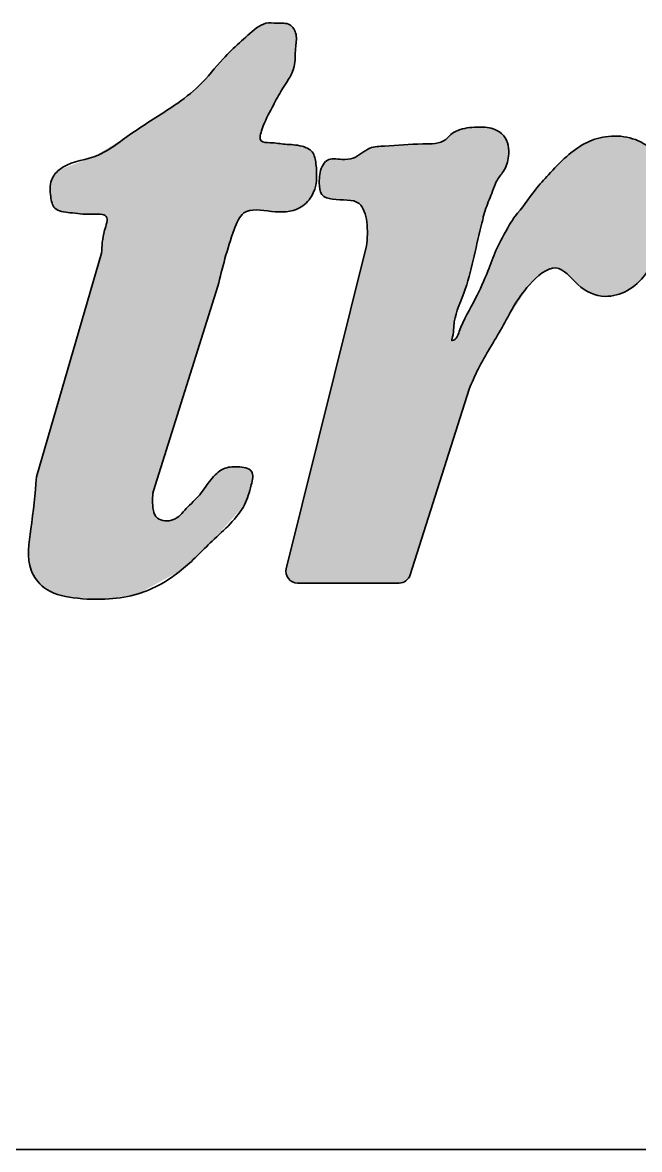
# Model space of a CAD drawing. Extents: x 23 to 417, y 3 to 294.
# Drawn here: x 305.701 to 306.993, y 38.238 to 40.597 of the extents above; entities that cross this region are included whole.
import ezdxf

# ---------------------------------------------------------------- set-up
doc = ezdxf.new("R2010")
doc.units = 0
doc.layers.get('0').update_dxf_attribs({"lineweight": 13})
doc.layers.add('6', color=7, linetype='Continuous', lineweight=13)

# ---------------------------------------------------------------- blocks, each defined once
blk = doc.blocks.new('BLOCK3406')
at = {"color": 6, "lineweight": 5}
for points in [[(306.5996, 39.9311), (306.5871, 40.352), (306.6129, 40.3709), (306.5978, 40.362)], [(306.5996, 39.9311), (306.6129, 40.3709), (306.5999, 39.9323)], [(306.6129, 40.3709), (306.6052, 39.9703), (306.5999, 39.9323)], [(306.6129, 40.3709), (306.6523, 40.3775), (306.6052, 39.9703), (306.6281, 40.0385)], [(306.6523, 40.3775), (306.6466, 40.1078), (306.6281, 40.0385)], [(306.6868, 40.374), (306.6631, 40.1769), (306.6523, 40.3775), (306.6466, 40.1078)], [(306.6782, 40.2256), (306.666, 40.1898), (306.6868, 40.374), (306.6631, 40.1769)], [(306.6868, 40.374), (306.6851, 40.2434), (306.6782, 40.2256)], [(306.6987, 40.3682), (306.6938, 40.2647), (306.6868, 40.374), (306.6851, 40.2434)], [(306.7086, 40.3596), (306.7081, 40.2853), (306.6987, 40.3682), (306.6938, 40.2647)], [(306.5392, 40.3424), (306.4894, 39.4232), (306.4588, 40.338)], [(306.5392, 40.3424), (306.4932, 39.4235), (306.4894, 39.4232), (306.4913, 39.4233)], [(306.5392, 40.3424), (306.4969, 39.4244), (306.4932, 39.4235), (306.4951, 39.4239)], [(306.5392, 40.3424), (306.5005, 39.4258), (306.4969, 39.4244), (306.4987, 39.425)], [(306.5392, 40.3424), (306.5037, 39.4279), (306.5005, 39.4258), (306.5021, 39.4268)], [(306.5392, 40.3424), (306.5066, 39.4304), (306.5037, 39.4279), (306.5052, 39.429)], [(306.5392, 40.3424), (306.5091, 39.4333), (306.5066, 39.4304), (306.5079, 39.4318)], [(306.5392, 40.3424), (306.5111, 39.4365), (306.5091, 39.4333), (306.5101, 39.4349)], [(306.5392, 40.3424), (306.5125, 39.4401), (306.5111, 39.4365), (306.5119, 39.4383)], [(306.5996, 39.9311), (306.5998, 39.9305), (306.5392, 40.3424), (306.5125, 39.4401)], [(306.5996, 39.9311), (306.5392, 40.3424), (306.5871, 40.352), (306.5649, 40.3436)], [(306.7151, 40.3003), (306.7081, 40.2853), (306.7143, 40.3503), (306.7086, 40.3596)], [(306.7151, 40.3003), (306.7143, 40.3503), (306.7188, 40.3168), (306.7191, 40.3283)], [(306.8415, 40.0703), (306.8179, 40.0828), (306.8783, 40.3431), (306.8406, 40.3164)], [(306.8415, 40.0703), (306.8783, 40.3431), (306.8637, 40.0484)], [(306.8916, 40.03), (306.8637, 40.0484), (306.922, 40.3575), (306.8783, 40.3431)], [(306.8916, 40.03), (306.922, 40.3575), (306.9211, 40.0234)], [(306.9211, 40.0234), (306.922, 40.3575), (306.9446, 40.0263), (306.9474, 40.3588)], [(306.9446, 40.0263), (306.9474, 40.3588), (306.9669, 40.0352), (306.9729, 40.3551)], [(306.9669, 40.0352), (306.9729, 40.3551), (306.988, 40.0502), (306.9958, 40.3466)], [(306.988, 40.0502), (306.9958, 40.3466), (307.0057, 40.0696), (307.0155, 40.333)], [(306.4284, 40.3336), (306.4056, 40.2176), (306.3934, 40.313), (306.4004, 40.2209)], [(306.4284, 40.3336), (306.4218, 40.1792), (306.4056, 40.2176), (306.4165, 40.201)], [(306.4284, 40.3336), (306.4588, 40.338), (306.4218, 40.1792), (306.4894, 39.4232)], [(307.0057, 40.0696), (307.0155, 40.333), (307.027, 40.1063), (307.0336, 40.3081)], [(306.3249, 40.2416), (306.3225, 40.2543), (306.3282, 40.2951), (306.3232, 40.2787)], [(306.3249, 40.2416), (306.3282, 40.2951), (306.3278, 40.2364)], [(306.3373, 40.2299), (306.3278, 40.2364), (306.3327, 40.3024), (306.3282, 40.2951)], [(306.3373, 40.2299), (306.3327, 40.3024), (306.3389, 40.308)], [(306.3499, 40.2268), (306.3373, 40.2299), (306.3456, 40.3106), (306.3389, 40.308)], [(306.3499, 40.2268), (306.3456, 40.3106), (306.3578, 40.226), (306.3614, 40.3108)], [(306.3878, 40.2244), (306.3578, 40.226), (306.3696, 40.3101), (306.3614, 40.3108)], [(306.3878, 40.2244), (306.3696, 40.3101), (306.3934, 40.313), (306.3819, 40.3103)], [(306.3878, 40.2244), (306.3934, 40.313), (306.4004, 40.2209)], [(306.7967, 40.077), (306.8022, 40.2777), (306.811, 40.0825), (306.8406, 40.3164)], [(306.811, 40.0825), (306.8406, 40.3164), (306.8179, 40.0828)], [(307.027, 40.1063), (307.0336, 40.3081), (307.04, 40.1477), (307.0433, 40.2776)], [(306.3232, 40.2787), (306.3225, 40.2543), (306.3223, 40.2611)], [(306.7686, 40.0542), (306.7744, 40.2457), (306.7967, 40.077), (306.8022, 40.2777)], [(307.04, 40.1477), (307.0433, 40.2776), (307.0458, 40.2251)], [(306.7623, 40.0474), (306.7325, 40.1911), (306.7686, 40.0542), (306.7744, 40.2457)], [(306.4212, 40.1289), (306.4218, 40.1792), (306.2766, 39.4232), (306.4894, 39.4232)], [(306.7623, 40.0474), (306.7051, 39.9581), (306.7325, 40.1911), (306.721, 40.1738)], [(306.7051, 39.9581), (306.6924, 40.1193), (306.721, 40.1738)], [(306.4212, 40.1289), (306.2542, 39.4383), (306.2531, 39.4533), (306.2534, 39.4405)], [(306.4212, 40.1289), (306.2564, 39.434), (306.2542, 39.4383), (306.2552, 39.4361)], [(306.4212, 40.1289), (306.2594, 39.4303), (306.2564, 39.434), (306.2578, 39.4321)], [(306.4212, 40.1289), (306.2631, 39.4273), (306.2594, 39.4303), (306.2612, 39.4287)], [(306.4212, 40.1289), (306.2673, 39.425), (306.2631, 39.4273), (306.2652, 39.4261)], [(306.4212, 40.1289), (306.2719, 39.4236), (306.2673, 39.425), (306.2696, 39.4242)], [(306.4212, 40.1289), (306.2766, 39.4232), (306.2719, 39.4236), (306.2743, 39.4233)], [(306.6551, 39.8712), (306.6752, 40.0759), (306.7051, 39.9581), (306.6924, 40.1193)], [(306.636, 39.8292), (306.6496, 40.0193), (306.6551, 39.8712), (306.6752, 40.0759)], [(306.6144, 39.9467), (306.6154, 39.9497), (306.636, 39.8292), (306.6496, 40.0193)], [(306.636, 39.8292), (306.604, 39.932), (306.6144, 39.9467), (306.6088, 39.9358)], [(306.636, 39.8292), (306.5125, 39.4401), (306.6007, 39.9307), (306.5998, 39.9305)], [(306.636, 39.8292), (306.6007, 39.9307), (306.604, 39.932), (306.6008, 39.9307)], [(306.2531, 39.4533), (306.2525, 39.4452), (306.2524, 39.4476)], [(306.2531, 39.4533), (306.2534, 39.4405), (306.2525, 39.4452), (306.2528, 39.4428)]]:
    blk.add_solid(points, dxfattribs=at)
blk = doc.blocks.new('BLOCK3407')
at = {"color": 6, "lineweight": 5}
for points in [[(306.1906, 40.5854), (306.1209, 40.5207), (306.148, 40.1736), (306.1441, 40.1636)], [(306.1906, 40.5854), (306.148, 40.1736), (306.1642, 40.1978), (306.1577, 40.1914)], [(306.1906, 40.5854), (306.1642, 40.1978), (306.1987, 40.3594), (306.1904, 40.2042)], [(306.1906, 40.5854), (306.1987, 40.3594), (306.2102, 40.595)], [(306.1987, 40.3594), (306.2026, 40.3738), (306.2102, 40.595), (306.2234, 40.4184)], [(306.2102, 40.595), (306.2234, 40.4184), (306.2336, 40.595), (306.2419, 40.4525)], [(306.2336, 40.595), (306.2419, 40.4525), (306.2477, 40.5951)], [(306.2696, 40.5045), (306.2604, 40.5921), (306.2419, 40.4525), (306.2477, 40.5951)], [(306.2696, 40.5045), (306.2688, 40.5835), (306.2604, 40.5921), (306.265, 40.5884)], [(306.2696, 40.5045), (306.2725, 40.5425), (306.2688, 40.5835), (306.2735, 40.5717)], [(306.1098, 40.0444), (306.1441, 40.1636), (306.0707, 40.4648), (306.1209, 40.5207)], [(306.1098, 40.0444), (306.0707, 40.4648), (305.9748, 39.6165), (306.0189, 40.4233)], [(305.9294, 40.3646), (305.9427, 39.4007), (306.0189, 40.4233), (305.973, 39.5965)], [(306.0189, 40.4233), (305.973, 39.5965), (305.9748, 39.6165)], [(305.9294, 40.3646), (305.8498, 40.3155), (305.8761, 40.1905), (305.8634, 40.1953)], [(305.9294, 40.3646), (305.8761, 40.1905), (305.8776, 40.1817), (305.8772, 40.1881)], [(305.8776, 40.1817), (305.8823, 39.3902), (305.9294, 40.3646), (305.9427, 39.4007)], [(306.222, 40.2012), (306.2008, 40.3487), (306.1904, 40.2042), (306.1987, 40.3594)], [(306.222, 40.2012), (306.2063, 40.3461), (306.2008, 40.3487), (306.2023, 40.3475)], [(306.222, 40.2012), (306.2191, 40.345), (306.2063, 40.3461), (306.2165, 40.3451)], [(306.2509, 40.3419), (306.2191, 40.345), (306.2379, 40.2001), (306.222, 40.2012)], [(306.2509, 40.3419), (306.2379, 40.2001), (306.2859, 40.3378), (306.2673, 40.203)], [(306.2673, 40.203), (306.2806, 40.2084), (306.2859, 40.3378), (306.2947, 40.2187)], [(306.2859, 40.3378), (306.2947, 40.2187), (306.2979, 40.3333), (306.3058, 40.2323)], [(306.2979, 40.3333), (306.3058, 40.2323), (306.3074, 40.3258)], [(306.3161, 40.2648), (306.3107, 40.3205), (306.3058, 40.2323), (306.3074, 40.3258)], [(306.3161, 40.2648), (306.3152, 40.3008), (306.3107, 40.3205), (306.3143, 40.3077)], [(305.8498, 40.3155), (305.7773, 40.2881), (305.7997, 40.1985), (305.791, 40.1995)], [(305.8498, 40.3155), (305.7997, 40.1985), (305.8634, 40.1953), (305.845, 40.1953)], [(305.7612, 40.2666), (305.7624, 40.2187), (305.7678, 40.2783), (305.7682, 40.208)], [(305.7678, 40.2783), (305.7682, 40.208), (305.7773, 40.2881), (305.7745, 40.2037)], [(305.7773, 40.2881), (305.7745, 40.2037), (305.791, 40.1995)], [(305.7583, 40.2499), (305.7597, 40.2318), (305.7612, 40.2666), (305.7624, 40.2187)], [(305.8823, 39.3902), (305.8776, 40.1817), (305.8726, 40.1616), (305.8738, 40.1657)], [(305.8823, 39.3902), (305.8726, 40.1616), (305.8069, 39.3925), (305.8661, 40.1142)], [(305.7299, 39.6454), (305.7451, 39.4141), (305.8661, 40.1142), (305.7742, 39.3993)], [(305.8661, 40.1142), (305.7742, 39.3993), (305.8069, 39.3925)], [(306.1656, 39.587), (306.1214, 39.6621), (306.0978, 39.511), (306.1073, 39.6525)], [(306.1656, 39.587), (306.1512, 39.6665), (306.1214, 39.6621), (306.1354, 39.6661)], [(306.1656, 39.587), (306.1721, 39.6631), (306.1512, 39.6665), (306.1555, 39.6663)], [(306.1798, 39.6287), (306.1783, 39.6595), (306.1656, 39.587), (306.1721, 39.6631)], [(306.1798, 39.6287), (306.1827, 39.6442), (306.1783, 39.6595), (306.1805, 39.657)], [(305.7182, 39.5363), (305.7133, 39.4921), (305.7299, 39.6454), (305.719, 39.4498)], [(305.719, 39.4498), (305.7296, 39.4302), (305.7299, 39.6454), (305.7451, 39.4141)], [(306.0978, 39.511), (306.1073, 39.6525), (306.0721, 39.608), (306.0952, 39.6396)], [(305.9731, 39.5911), (305.973, 39.5965), (305.976, 39.5706), (305.9427, 39.4007)], [(306.0978, 39.511), (306.0721, 39.608), (306.0336, 39.4506), (306.0434, 39.579)], [(306.0336, 39.4506), (305.9802, 39.5624), (305.9427, 39.4007), (305.976, 39.5706)], [(306.0336, 39.4506), (305.999, 39.5535), (305.9802, 39.5624), (305.9833, 39.5592)], [(306.0336, 39.4506), (306.0434, 39.579), (306.0167, 39.5559), (306.0312, 39.5657)], [(306.0336, 39.4506), (306.0167, 39.5559), (305.999, 39.5535), (306.008, 39.5537)]]:
    blk.add_solid(points, dxfattribs=at)
blk = doc.blocks.new('BLOCK3439')
at = {"color": 6, "lineweight": 5}
for points in [[(306.6129, 40.3709), (306.5978, 40.362), (306.5999, 39.9323), (306.5996, 39.9311)], [(306.6129, 40.3709), (306.5999, 39.9323), (306.6281, 40.0385), (306.6052, 39.9703)], [(306.6129, 40.3709), (306.6281, 40.0385), (306.6523, 40.3775)], [(306.6281, 40.0385), (306.6466, 40.1078), (306.6523, 40.3775), (306.6631, 40.1769)], [(306.6523, 40.3775), (306.6631, 40.1769), (306.6868, 40.374), (306.666, 40.1898)], [(306.6868, 40.374), (306.666, 40.1898), (306.6782, 40.2256)], [(306.6782, 40.2256), (306.6851, 40.2434), (306.6868, 40.374), (306.6938, 40.2647)], [(306.6868, 40.374), (306.6938, 40.2647), (306.6987, 40.3682), (306.7081, 40.2853)], [(306.6987, 40.3682), (306.7081, 40.2853), (306.7086, 40.3596)], [(306.5392, 40.3424), (306.4588, 40.338), (306.4913, 39.4233), (306.4894, 39.4232)], [(306.5392, 40.3424), (306.4913, 39.4233), (306.4951, 39.4239), (306.4932, 39.4235)], [(306.5392, 40.3424), (306.4951, 39.4239), (306.4987, 39.425), (306.4969, 39.4244)], [(306.5392, 40.3424), (306.4987, 39.425), (306.5021, 39.4268), (306.5005, 39.4258)], [(306.5392, 40.3424), (306.5021, 39.4268), (306.5052, 39.429), (306.5037, 39.4279)], [(306.5392, 40.3424), (306.5052, 39.429), (306.5079, 39.4318), (306.5066, 39.4304)], [(306.5392, 40.3424), (306.5079, 39.4318), (306.5101, 39.4349), (306.5091, 39.4333)], [(306.5392, 40.3424), (306.5101, 39.4349), (306.5119, 39.4383), (306.5111, 39.4365)], [(306.5392, 40.3424), (306.5119, 39.4383), (306.5125, 39.4401)], [(306.5996, 39.9311), (306.5649, 40.3436), (306.5125, 39.4401), (306.5392, 40.3424)], [(306.5996, 39.9311), (306.5978, 40.362), (306.5649, 40.3436), (306.5871, 40.352)], [(306.7151, 40.3003), (306.7143, 40.3503), (306.7081, 40.2853), (306.7086, 40.3596)], [(306.7151, 40.3003), (306.7188, 40.3168), (306.7143, 40.3503), (306.7191, 40.3283)], [(306.8783, 40.3431), (306.8406, 40.3164), (306.8637, 40.0484), (306.8415, 40.0703)], [(306.8783, 40.3431), (306.8637, 40.0484), (306.922, 40.3575), (306.8916, 40.03)], [(306.8916, 40.03), (306.9211, 40.0234), (306.922, 40.3575), (306.9446, 40.0263)], [(306.922, 40.3575), (306.9446, 40.0263), (306.9474, 40.3588), (306.9669, 40.0352)], [(306.9474, 40.3588), (306.9669, 40.0352), (306.9729, 40.3551), (306.988, 40.0502)], [(306.9729, 40.3551), (306.988, 40.0502), (306.9958, 40.3466), (307.0057, 40.0696)], [(306.9958, 40.3466), (307.0057, 40.0696), (307.0155, 40.333), (307.027, 40.1063)], [(306.4284, 40.3336), (306.3934, 40.313), (306.4056, 40.2176), (306.4004, 40.2209)], [(306.4284, 40.3336), (306.4056, 40.2176), (306.4218, 40.1792), (306.4165, 40.201)], [(306.4284, 40.3336), (306.4218, 40.1792), (306.4588, 40.338), (306.4894, 39.4232)], [(307.0155, 40.333), (307.027, 40.1063), (307.0336, 40.3081), (307.04, 40.1477)], [(306.3232, 40.2787), (306.3249, 40.2416), (306.3282, 40.2951)], [(306.3249, 40.2416), (306.3278, 40.2364), (306.3282, 40.2951), (306.3373, 40.2299)], [(306.3282, 40.2951), (306.3373, 40.2299), (306.3327, 40.3024), (306.3389, 40.308)], [(306.3499, 40.2268), (306.3456, 40.3106), (306.3373, 40.2299), (306.3389, 40.308)], [(306.3499, 40.2268), (306.3578, 40.226), (306.3456, 40.3106), (306.3614, 40.3108)], [(306.3878, 40.2244), (306.3614, 40.3108), (306.3578, 40.226)], [(306.3878, 40.2244), (306.3819, 40.3103), (306.3614, 40.3108), (306.3696, 40.3101)], [(306.3878, 40.2244), (306.4004, 40.2209), (306.3819, 40.3103), (306.3934, 40.313)], [(306.8022, 40.2777), (306.811, 40.0825), (306.8406, 40.3164), (306.8179, 40.0828)], [(306.8406, 40.3164), (306.8179, 40.0828), (306.8415, 40.0703)], [(307.0336, 40.3081), (307.04, 40.1477), (307.0433, 40.2776), (307.0458, 40.2251)], [(306.3232, 40.2787), (306.3223, 40.2611), (306.3249, 40.2416), (306.3225, 40.2543)], [(306.7744, 40.2457), (306.7967, 40.077), (306.8022, 40.2777), (306.811, 40.0825)], [(306.7744, 40.2457), (306.7325, 40.1911), (306.7623, 40.0474), (306.721, 40.1738)], [(306.7623, 40.0474), (306.7686, 40.0542), (306.7744, 40.2457), (306.7967, 40.077)], [(306.4212, 40.1289), (306.2766, 39.4232), (306.4218, 40.1792), (306.4894, 39.4232)], [(306.7623, 40.0474), (306.721, 40.1738), (306.7051, 39.9581), (306.6924, 40.1193)], [(306.4212, 40.1289), (306.2531, 39.4533), (306.2542, 39.4381), (306.2534, 39.4404)], [(306.4212, 40.1289), (306.2542, 39.4381), (306.2565, 39.434), (306.2552, 39.436)], [(306.4212, 40.1289), (306.2565, 39.434), (306.2595, 39.4303), (306.2579, 39.432)], [(306.4212, 40.1289), (306.2595, 39.4303), (306.2632, 39.4273), (306.2613, 39.4287)], [(306.4212, 40.1289), (306.2632, 39.4273), (306.2674, 39.425), (306.2652, 39.426)], [(306.4212, 40.1289), (306.2674, 39.425), (306.2719, 39.4236), (306.2696, 39.4242)], [(306.4212, 40.1289), (306.2719, 39.4236), (306.2766, 39.4232), (306.2743, 39.4233)], [(306.7051, 39.9581), (306.6924, 40.1193), (306.6752, 40.0759)], [(306.7051, 39.9581), (306.6752, 40.0759), (306.6551, 39.8712), (306.6496, 40.0193)], [(306.6551, 39.8712), (306.6496, 40.0193), (306.636, 39.8292), (306.6154, 39.9497)], [(306.636, 39.8292), (306.6144, 39.9467), (306.604, 39.932), (306.6088, 39.9358)], [(306.636, 39.8292), (306.6154, 39.9497), (306.6144, 39.9467)], [(306.5996, 39.9311), (306.5125, 39.4401), (306.5998, 39.9305)], [(306.636, 39.8292), (306.6007, 39.9307), (306.5125, 39.4401), (306.5998, 39.9305)], [(306.636, 39.8292), (306.604, 39.932), (306.6007, 39.9307), (306.6008, 39.9307)], [(306.2531, 39.4533), (306.2524, 39.4474), (306.2529, 39.4427), (306.2525, 39.445)], [(306.2531, 39.4533), (306.2529, 39.4427), (306.2534, 39.4404)]]:
    blk.add_solid(points, dxfattribs=at)
blk = doc.blocks.new('BLOCK3440')
at = {"color": 6, "lineweight": 5}
for points in [[(306.1906, 40.5854), (306.1441, 40.1636), (306.1209, 40.5207)], [(306.1906, 40.5854), (306.1577, 40.1914), (306.1441, 40.1636), (306.148, 40.1736)], [(306.1906, 40.5854), (306.1904, 40.2042), (306.1577, 40.1914), (306.1642, 40.1978)], [(306.1906, 40.5854), (306.2102, 40.595), (306.1904, 40.2042), (306.1987, 40.3594)], [(306.2102, 40.595), (306.2026, 40.3738), (306.1987, 40.3594)], [(306.2336, 40.595), (306.2234, 40.4184), (306.2102, 40.595), (306.2026, 40.3738)], [(306.2477, 40.5951), (306.2419, 40.4525), (306.2336, 40.595), (306.2234, 40.4184)], [(306.2696, 40.5045), (306.2419, 40.4525), (306.2604, 40.5921), (306.2477, 40.5951)], [(306.2696, 40.5045), (306.2604, 40.5921), (306.2688, 40.5835), (306.265, 40.5884)], [(306.2696, 40.5045), (306.2688, 40.5835), (306.2725, 40.5425), (306.2735, 40.5717)], [(306.1098, 40.0444), (306.0707, 40.4648), (306.1441, 40.1636), (306.1209, 40.5207)], [(306.1098, 40.0444), (305.9748, 39.6165), (306.0707, 40.4648), (306.0189, 40.4233)], [(305.9427, 39.4007), (305.8823, 39.3902), (306.0189, 40.4233), (305.9294, 40.3646)], [(305.9427, 39.4007), (306.0189, 40.4233), (305.9731, 39.5911), (305.973, 39.5965)], [(305.973, 39.5965), (306.0189, 40.4233), (305.9748, 39.6165)], [(305.9294, 40.3646), (305.8634, 40.1953), (305.8498, 40.3155)], [(305.9294, 40.3646), (305.8772, 40.1881), (305.8634, 40.1953), (305.8761, 40.1905)], [(305.9294, 40.3646), (305.8823, 39.3902), (305.8772, 40.1881), (305.8776, 40.1817)], [(306.222, 40.2012), (306.1904, 40.2042), (306.2008, 40.3487), (306.1987, 40.3594)], [(306.222, 40.2012), (306.2008, 40.3487), (306.2063, 40.3461), (306.2023, 40.3475)], [(306.222, 40.2012), (306.2063, 40.3461), (306.2191, 40.345), (306.2165, 40.3451)], [(306.2509, 40.3419), (306.2379, 40.2001), (306.2191, 40.345), (306.222, 40.2012)], [(306.2509, 40.3419), (306.2859, 40.3378), (306.2379, 40.2001), (306.2673, 40.203)], [(306.2859, 40.3378), (306.2806, 40.2084), (306.2673, 40.203)], [(306.2979, 40.3333), (306.2947, 40.2187), (306.2859, 40.3378), (306.2806, 40.2084)], [(306.3074, 40.3258), (306.3058, 40.2323), (306.2979, 40.3333), (306.2947, 40.2187)], [(306.3161, 40.2648), (306.3058, 40.2323), (306.3107, 40.3205), (306.3074, 40.3258)], [(306.3161, 40.2648), (306.3107, 40.3205), (306.3152, 40.3008), (306.3143, 40.3077)], [(305.8498, 40.3155), (305.7997, 40.1985), (305.7773, 40.2881), (305.791, 40.1995)], [(305.8498, 40.3155), (305.8634, 40.1953), (305.7997, 40.1985), (305.845, 40.1953)], [(305.7678, 40.2783), (305.7624, 40.2187), (305.7612, 40.2666), (305.7597, 40.2318)], [(305.7773, 40.2881), (305.7682, 40.208), (305.7678, 40.2783), (305.7624, 40.2187)], [(305.791, 40.1995), (305.7745, 40.2037), (305.7773, 40.2881), (305.7682, 40.208)], [(305.7612, 40.2666), (305.7597, 40.2318), (305.7583, 40.2499)], [(305.8823, 39.3902), (305.8726, 40.1616), (305.8776, 40.1817), (305.8738, 40.1657)], [(305.8823, 39.3902), (305.8069, 39.3925), (305.8726, 40.1616), (305.8661, 40.1142)], [(305.8661, 40.1142), (305.7451, 39.4141), (305.7299, 39.6454), (305.7296, 39.4302)], [(305.8069, 39.3925), (305.7742, 39.3993), (305.8661, 40.1142), (305.7451, 39.4141)], [(306.1656, 39.587), (306.0978, 39.511), (306.1214, 39.6621), (306.1073, 39.6525)], [(306.1656, 39.587), (306.1214, 39.6621), (306.1512, 39.6665), (306.1354, 39.6661)], [(306.1656, 39.587), (306.1512, 39.6665), (306.1721, 39.6631), (306.1555, 39.6663)], [(306.1798, 39.6287), (306.1656, 39.587), (306.1783, 39.6595), (306.1721, 39.6631)], [(306.1798, 39.6287), (306.1783, 39.6595), (306.1827, 39.6442), (306.1805, 39.657)], [(305.719, 39.4498), (305.7133, 39.4921), (305.7299, 39.6454), (305.7182, 39.5363)], [(305.7299, 39.6454), (305.7296, 39.4302), (305.719, 39.4498)], [(306.0978, 39.511), (306.0721, 39.608), (306.1073, 39.6525), (306.0952, 39.6396)], [(305.9427, 39.4007), (305.9731, 39.5911), (305.976, 39.5706)], [(306.0978, 39.511), (306.0336, 39.4506), (306.0721, 39.608), (306.0434, 39.579)], [(306.0336, 39.4506), (305.9427, 39.4007), (305.9802, 39.5624), (305.976, 39.5706)], [(306.0336, 39.4506), (305.9802, 39.5624), (305.999, 39.5535), (305.9833, 39.5592)], [(306.0336, 39.4506), (306.0167, 39.5559), (306.0434, 39.579), (306.0312, 39.5657)], [(306.0336, 39.4506), (305.999, 39.5535), (306.0167, 39.5559), (306.008, 39.5537)]]:
    blk.add_solid(points, dxfattribs=at)

msp = doc.modelspace()

# ---------------------------------------------------------------- linework, layer by layer
at = {"color": 7, "lineweight": 35}
msp.add_line((250.7625, 38.2375), (337.7625, 38.2375), dxfattribs=at)
at = {"layer": '6', "color": 6, "lineweight": 35, "ltscale": 0.017405}
msp.add_line((306.2531, 39.4533), (306.4212, 40.1289), dxfattribs=at)
msp.add_line((306.2531, 39.4533), (306.4212, 40.1289), dxfattribs=at)
at = {"layer": '6', "color": 6, "lineweight": 35, "ltscale": 0.012203}
msp.add_line((305.8661, 40.1141), (305.7299, 39.6454), dxfattribs=at)
msp.add_line((305.8661, 40.1141), (305.7299, 39.6454), dxfattribs=at)
at = {"layer": '6', "color": 6, "lineweight": 35, "ltscale": 0.011218}
msp.add_line((306.1098, 40.0444), (305.9748, 39.6165), dxfattribs=at)
msp.add_line((306.1098, 40.0444), (305.9748, 39.6165), dxfattribs=at)
at = {"layer": '6', "color": 6, "lineweight": 35, "ltscale": 0.010206}
msp.add_line((306.636, 39.8292), (306.5125, 39.4401), dxfattribs=at)
msp.add_line((306.636, 39.8292), (306.5125, 39.4401), dxfattribs=at)
at = {"layer": '6', "color": 6, "lineweight": 35, "ltscale": 0.005319}
msp.add_line((306.2766, 39.4232), (306.4894, 39.4232), dxfattribs=at)
msp.add_line((306.2766, 39.4232), (306.4894, 39.4232), dxfattribs=at)
at = {"layer": '6', "color": 6, "lineweight": 35}
for centre, start, end in [((306.2766, 39.4474), 166.0251, 270), ((306.2766, 39.4474), 166.0251, 270), ((306.4894, 39.4474), 270, 342.3956), ((306.4894, 39.4474), 270, 342.3956)]:
    msp.add_arc(centre, 0.0242, start, end, dxfattribs=at)
for points, knots in [([(306.1906, 40.5854), (306.1665, 40.5647), (306.1234, 40.5277), (306.0751, 40.4646), (306.0085, 40.4141), (305.9318, 40.3699), (305.859, 40.3092), (305.7875, 40.3042), (305.7566, 40.265), (305.7585, 40.2356), (305.7651, 40.2016), (305.8065, 40.1983), (305.836, 40.1936), (305.8851, 40.1979), (305.8681, 40.1525), (305.8668, 40.1289), (305.8661, 40.1141)], [0, 0, 0, 0, 0.392093, 0.702132, 0.975915, 1.417444, 1.803081, 2.122725, 2.233396, 2.376927, 2.481084, 2.616567, 2.804057, 2.933731, 3.053829, 3.251311, 3.251311, 3.251311, 3.251311]), ([(306.1906, 40.5854), (306.1665, 40.5647), (306.1234, 40.5277), (306.0751, 40.4646), (306.0085, 40.4141), (305.9318, 40.3699), (305.859, 40.3092), (305.7875, 40.3042), (305.7566, 40.265), (305.7585, 40.2356), (305.7651, 40.2016), (305.8065, 40.1983), (305.836, 40.1936), (305.8851, 40.1979), (305.8681, 40.1525), (305.8668, 40.1289), (305.8661, 40.1141)], [0, 0, 0, 0, 0.392093, 0.702132, 0.975915, 1.417444, 1.803081, 2.122725, 2.233396, 2.376927, 2.481084, 2.616567, 2.804057, 2.933731, 3.053829, 3.251311, 3.251311, 3.251311, 3.251311]), ([(306.1906, 40.5854), (306.197, 40.5895), (306.2102, 40.5979), (306.2344, 40.5935), (306.2619, 40.5976), (306.2774, 40.5697), (306.2706, 40.5398), (306.2738, 40.4962), (306.2438, 40.4591), (306.2217, 40.4143), (306.2055, 40.3859), (306.1937, 40.3451), (306.2255, 40.3455), (306.2514, 40.341), (306.2823, 40.3408), (306.3112, 40.328), (306.3181, 40.2857), (306.3178, 40.2397), (306.2753, 40.1992), (306.224, 40.1989), (306.1627, 40.2111), (306.1317, 40.1339), (306.1192, 40.0829), (306.1098, 40.0444)], [0, 0, 0, 0, 0.089997, 0.186341, 0.297391, 0.397575, 0.518017, 0.674966, 0.918218, 1.077959, 1.281122, 1.384826, 1.462039, 1.593881, 1.738836, 1.840466, 1.948268, 2.233454, 2.376678, 2.620354, 2.859074, 3.022938, 3.534352, 3.534352, 3.534352, 3.534352]), ([(306.1906, 40.5854), (306.197, 40.5895), (306.2102, 40.5979), (306.2344, 40.5935), (306.2619, 40.5976), (306.2774, 40.5697), (306.2706, 40.5398), (306.2738, 40.4962), (306.2438, 40.4591), (306.2217, 40.4143), (306.2055, 40.3859), (306.1937, 40.3451), (306.2255, 40.3455), (306.2514, 40.341), (306.2823, 40.3408), (306.3112, 40.328), (306.3181, 40.2857), (306.3178, 40.2397), (306.2753, 40.1992), (306.224, 40.1989), (306.1627, 40.2111), (306.1317, 40.1339), (306.1192, 40.0829), (306.1098, 40.0444)], [0, 0, 0, 0, 0.089997, 0.186341, 0.297391, 0.397575, 0.518017, 0.674966, 0.918218, 1.077959, 1.281122, 1.384826, 1.462039, 1.593881, 1.738836, 1.840466, 1.948268, 2.233454, 2.376678, 2.620354, 2.859074, 3.022938, 3.534352, 3.534352, 3.534352, 3.534352]), ([(306.4212, 40.1289), (306.4227, 40.1451), (306.4254, 40.1748), (306.4089, 40.2313), (306.3612, 40.222), (306.3234, 40.2333), (306.3217, 40.2652), (306.3233, 40.29), (306.3409, 40.3144), (306.3677, 40.3089), (306.3998, 40.3111), (306.4237, 40.3369), (306.4764, 40.3383), (306.5261, 40.3436), (306.5802, 40.342), (306.5979, 40.3635), (306.6193, 40.3753), (306.6505, 40.3781), (306.6846, 40.3776), (306.7164, 40.3581), (306.7222, 40.3195), (306.7113, 40.2866), (306.6926, 40.2662), (306.6858, 40.2445), (306.6757, 40.2196), (306.6675, 40.1983), (306.6643, 40.1827), (306.6631, 40.1769)], [0, 0, 0, 0, 0.207629, 0.379347, 0.612066, 0.711633, 0.81615, 0.958139, 1.027443, 1.154516, 1.253434, 1.42092, 1.547559, 1.879699, 2.081223, 2.141475, 2.2136, 2.378533, 2.521562, 2.629363, 2.810693, 2.947796, 3.051019, 3.145936, 3.224639, 3.384139, 3.430919, 3.430919, 3.430919, 3.430919]), ([(306.4212, 40.1289), (306.4227, 40.1451), (306.4254, 40.1748), (306.4089, 40.2313), (306.3612, 40.222), (306.3234, 40.2333), (306.3217, 40.2652), (306.3233, 40.29), (306.3409, 40.3144), (306.3677, 40.3089), (306.3998, 40.3111), (306.4237, 40.3369), (306.4764, 40.3383), (306.5261, 40.3436), (306.5802, 40.342), (306.5979, 40.3635), (306.6193, 40.3753), (306.6505, 40.3781), (306.6846, 40.3776), (306.7164, 40.3581), (306.7222, 40.3195), (306.7113, 40.2866), (306.6926, 40.2662), (306.6858, 40.2445), (306.6757, 40.2196), (306.6675, 40.1983), (306.6643, 40.1827), (306.6631, 40.1769)], [0, 0, 0, 0, 0.207629, 0.379347, 0.612066, 0.711633, 0.81615, 0.958139, 1.027443, 1.154516, 1.253434, 1.42092, 1.547559, 1.879699, 2.081223, 2.141475, 2.2136, 2.378533, 2.521562, 2.629363, 2.810693, 2.947796, 3.051019, 3.145936, 3.224639, 3.384139, 3.430919, 3.430919, 3.430919, 3.430919]), ([(306.721, 40.1738), (306.7309, 40.1894), (306.7458, 40.2054), (306.7725, 40.2458), (306.8042, 40.2797), (306.8365, 40.315), (306.8786, 40.346), (306.9228, 40.3606), (306.9726, 40.3587), (307.0234, 40.3345), (307.0466, 40.2835), (307.0458, 40.2166), (307.0446, 40.1434), (307.015, 40.0743), (306.9702, 40.0323), (306.9163, 40.0173), (306.8651, 40.0392), (306.8201, 40.1019), (306.7426, 40.0339), (306.7084, 39.9584), (306.6617, 39.8885), (306.6421, 39.8433), (306.636, 39.8292)], [3.96353, 3.96353, 3.96353, 3.96353, 3.9783, 4.238432, 4.434376, 4.682303, 4.884868, 5.09916, 5.33431, 5.556429, 5.842571, 6.067064, 6.398304, 6.772607, 7.011963, 7.233822, 7.517011, 7.756317, 8.009494, 8.438078, 8.857522, 9.047921, 9.047921, 9.047921, 9.047921]), ([(306.721, 40.1738), (306.7309, 40.1894), (306.7458, 40.2054), (306.7725, 40.2458), (306.8042, 40.2797), (306.8365, 40.315), (306.8786, 40.346), (306.9228, 40.3606), (306.9726, 40.3587), (307.0234, 40.3345), (307.0466, 40.2835), (307.0458, 40.2166), (307.0446, 40.1434), (307.015, 40.0743), (306.9702, 40.0323), (306.9163, 40.0173), (306.8651, 40.0392), (306.8201, 40.1019), (306.7426, 40.0339), (306.7084, 39.9584), (306.6617, 39.8885), (306.6421, 39.8433), (306.636, 39.8292)], [3.96353, 3.96353, 3.96353, 3.96353, 3.9783, 4.238432, 4.434376, 4.682303, 4.884868, 5.09916, 5.33431, 5.556429, 5.842571, 6.067064, 6.398304, 6.772607, 7.011963, 7.233822, 7.517011, 7.756317, 8.009494, 8.438078, 8.857522, 9.047921, 9.047921, 9.047921, 9.047921]), ([(306.6631, 40.1769), (306.6574, 40.1538), (306.6462, 40.1073), (306.6315, 40.0391), (306.6017, 39.9781), (306.6048, 39.9488), (306.5993, 39.9303), (306.6101, 39.9331), (306.6205, 39.9687), (306.6485, 40.0136), (306.6739, 40.0709), (306.693, 40.1244), (306.7109, 40.1559), (306.721, 40.1738)], [0, 0, 0, 0, 0.292567, 0.588335, 0.885414, 1.043506, 1.050703, 1.05501, 1.154011, 1.473718, 1.729845, 1.922365, 2.176166, 2.176166, 2.176166, 2.176166]), ([(306.6631, 40.1769), (306.6574, 40.1538), (306.6462, 40.1073), (306.6315, 40.0391), (306.6017, 39.9781), (306.6048, 39.9488), (306.5993, 39.9303), (306.6101, 39.9331), (306.6205, 39.9687), (306.6485, 40.0136), (306.6739, 40.0709), (306.693, 40.1244), (306.7109, 40.1559), (306.721, 40.1738)], [0, 0, 0, 0, 0.292567, 0.588335, 0.885414, 1.043506, 1.050703, 1.05501, 1.154011, 1.473718, 1.729845, 1.922365, 2.176166, 2.176166, 2.176166, 2.176166]), ([(305.7299, 39.6454), (305.7267, 39.6095), (305.7208, 39.5453), (305.7061, 39.4613), (305.7471, 39.4041), (305.8107, 39.3895), (305.8775, 39.3879), (305.9576, 39.3999), (306.0332, 39.4442), (306.0988, 39.5147), (306.163, 39.5685), (306.1783, 39.6213), (306.1877, 39.6627), (306.1497, 39.6677), (306.1196, 39.6655), (306.0916, 39.638), (306.0741, 39.6067), (306.0437, 39.5817), (306.0211, 39.5509), (305.9746, 39.5535), (305.9727, 39.5896), (305.9731, 39.61), (305.9748, 39.6165)], [0, 0, 0, 0, 0.452387, 0.808947, 0.99157, 1.261923, 1.572648, 1.825423, 2.253394, 2.616609, 3.036847, 3.218619, 3.33522, 3.462369, 3.587238, 3.726915, 3.894157, 4.064148, 4.209879, 4.348105, 4.507924, 4.58473, 4.58473, 4.58473, 4.58473]), ([(305.7299, 39.6454), (305.7267, 39.6095), (305.7208, 39.5453), (305.7061, 39.4613), (305.7471, 39.4041), (305.8107, 39.3895), (305.8775, 39.3879), (305.9576, 39.3999), (306.0332, 39.4442), (306.0988, 39.5147), (306.163, 39.5685), (306.1783, 39.6213), (306.1877, 39.6627), (306.1497, 39.6677), (306.1196, 39.6655), (306.0916, 39.638), (306.0741, 39.6067), (306.0437, 39.5817), (306.0211, 39.5509), (305.9746, 39.5535), (305.9727, 39.5896), (305.9731, 39.61), (305.9748, 39.6165)], [0, 0, 0, 0, 0.452387, 0.808947, 0.99157, 1.261923, 1.572648, 1.825423, 2.253394, 2.616609, 3.036847, 3.218619, 3.33522, 3.462369, 3.587238, 3.726915, 3.894157, 4.064148, 4.209879, 4.348105, 4.507924, 4.58473, 4.58473, 4.58473, 4.58473])]:
    msp.add_open_spline(points, degree=3, knots=knots, dxfattribs=at)

# ---------------------------------------------------------------- block references
at = {"lineweight": 0}
for name in ['BLOCK3407', 'BLOCK3440', 'BLOCK3406', 'BLOCK3439']:
    msp.add_blockref(name, (0, 0), dxfattribs=at)

doc.saveas('drawing.dxf')
